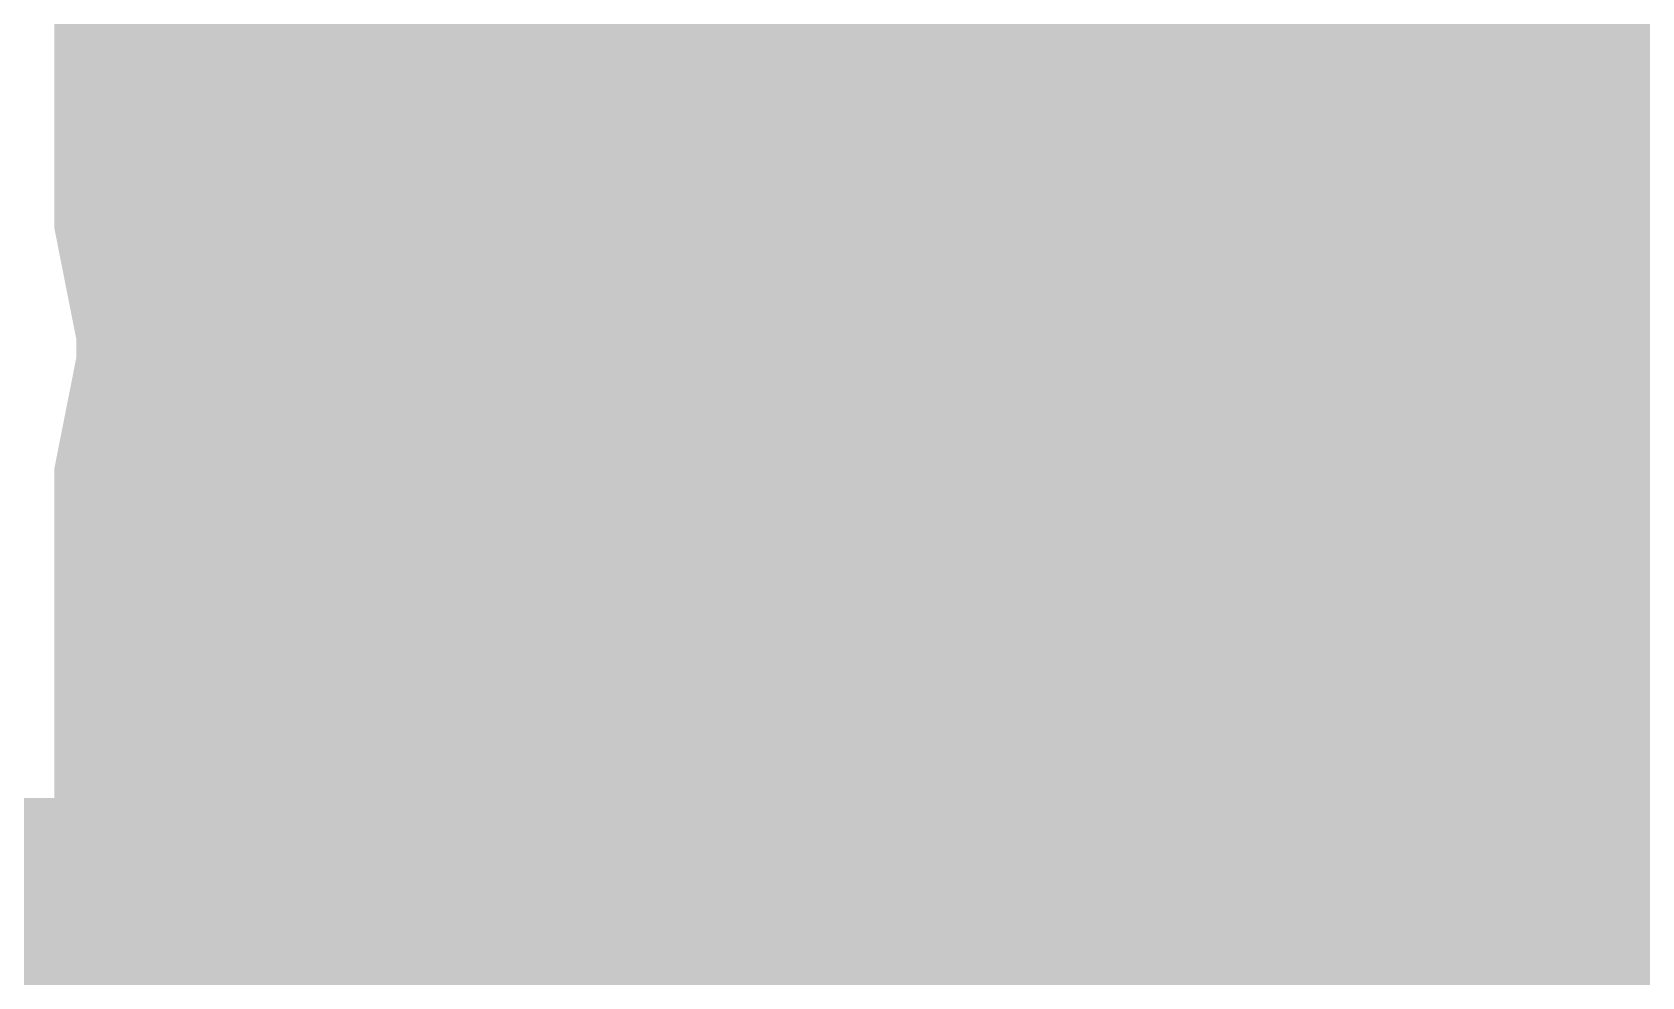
# Model space of a CAD drawing. Header units: inches. Extents: x -2 to 343, y -53 to 63.
# Drawn here: x 33.694 to 34.93, y -5.093 to -4.367 of the extents above; entities that cross this region are included whole.
import ezdxf

# ---------------------------------------------------------------- set-up
doc = ezdxf.new("R2010")
doc.units = ezdxf.units.IN
for name, color, linetype in [('Board Outline', 216, 'Continuous'), ('Bottom Layer', 5, 'Continuous'), ('Bottom Paste', 16, 'Continuous'), ('Bottom Solder', 6, 'Continuous'), ('Top Layer', 1, 'Continuous'), ('Top Overlay', 2, 'Continuous'), ('Top Paste', 8, 'Continuous'), ('Top Solder', 216, 'Continuous')]:
    doc.layers.add(name, color=color, linetype=linetype)

# ---------------------------------------------------------------- blocks, each defined once
blk = doc.blocks.new('QFN_12_EP_2_5_2_5__20')
at = {"layer": 'Top Layer'}
for points in [[(1.3655, 0.14), (1.3655, -0.14), (1.0325, -0.14), (1.0325, 0.14)], [(1.3655, -0.36), (1.3655, -0.64), (1.0325, -0.64), (1.0325, -0.36)]]:
    blk.add_hatch(color=1, dxfattribs=at).paths.add_polyline_path(points)
at = {"layer": 'Top Paste'}
for points in [[(1.3655, 0.14), (1.3655, -0.14), (1.0325, -0.14), (1.0325, 0.14)], [(1.3655, -0.36), (1.3655, -0.64), (1.0325, -0.64), (1.0325, -0.36)]]:
    blk.add_hatch(color=8, dxfattribs=at).paths.add_polyline_path(points)
at = {"layer": 'Top Solder'}
for points in [[(0.7808, 0.7808), (0.7808, -0.7808), (-0.7808, -0.7808), (-0.7808, 0.7808)], [(1.4163, 0.1908), (1.4163, -0.1908), (0.9817, -0.1908), (0.9817, 0.1908)], [(1.4163, -0.3092), (1.4163, -0.6908), (0.9817, -0.6908), (0.9817, -0.3092)]]:
    blk.add_hatch(color=216, dxfattribs=at).paths.add_polyline_path(points)
at = {"layer": 'Top Overlay'}
blk.add_lwpolyline([(1.3262, -0.8305, 0.127, 0.127, 0), (1.3262, -1.3262, 0.127, 0.127, 0)], format="xyseb", dxfattribs=at)
blk.add_lwpolyline([(1.2945, -0.8305, 0.0635, 0.0635, 1), (1.358, -0.8305, 0.0635, 0.0635, 1)], format="xyseb", close=True, dxfattribs=at)
blk = doc.blocks.new('C___0805_B_84')
at = {"layer": 'Bottom Layer'}
blk.add_hatch(color=5, dxfattribs=at).paths.add_polyline_path([(-1.524, 0.762), (-0.508, 0.762), (-0.508, -0.762), (-1.524, -0.762)])
at = {"layer": 'Bottom Paste'}
blk.add_hatch(color=16, dxfattribs=at).paths.add_polyline_path([(-1.524, 0.762), (-0.508, 0.762), (-0.508, -0.762), (-1.524, -0.762)])
at = {"layer": 'Bottom Solder'}
blk.add_hatch(color=6, dxfattribs=at).paths.add_polyline_path([(-1.594, 0.832), (-0.438, 0.832), (-0.438, -0.832), (-1.594, -0.832)])

msp = doc.modelspace()

# ---------------------------------------------------------------- hatches: boundary and pattern name
at = {"layer": 'Bottom Layer'}
h = msp.add_hatch(color=5, dxfattribs=at)
h.paths.add_polyline_path([(39.37, 6.4008), (39.37, -9.7028), (32.7406, -9.7028), (28.186, -5.1482), (28.186, -3.618), (30.4292, -3.618), (30.4292, -4.693), (31.3077, -5.5715), (34.0453, -5.5715), (34.0453, -5.08), (34.0453, 6.0706), (34.4263, 6.4516), (39.3192, 6.4516)])
h.paths.add_polyline_path([(37.587, -3.3432), (36.1663, -3.3432), (36.1663, -3.5793), (36.1663, -5.8166), (35.3372, -5.8166), (35.3372, -7.9789), (37.587, -7.9789)], flags=0)
msp.add_hatch(color=5, dxfattribs=at).paths.add_polyline_path([(33.7643, -5.5715), (34.4263, -5.5715), (34.4263, -3.556), (33.7643, -3.556)])
at = {"layer": 'Top Layer'}
msp.add_hatch(color=1, dxfattribs=at).paths.add_polyline_path([(34.4501, -3.8045), (34.4501, -4.2383), (34.3709, -4.3175), (34.1259, -4.3175), (34.1259, -4.9553), (34.6569, -4.9553), (34.7442, -5.0094), (34.7984, -5.0967), (34.7984, -5.6278), (34.7984, -6.574), (34.7442, -6.6613), (34.6569, -6.7155), (33.1796, -6.7155), (33.0923, -6.6613), (33.0382, -6.574), (33.0382, -6.1278), (33.0382, -5.0967), (33.0923, -5.0094), (33.1796, -4.9553), (33.7107, -4.9553), (33.7107, -4.7022), (33.729, -4.6099), (33.7107, -4.5175), (33.7107, -4.3175), (33.5654, -4.3175), (33.3461, -4.0983), (33.2453, -4.0309), (33.1264, -4.0072), (32.428, -4.0072), (32.3553, -3.9345), (32.189, -3.8656), (32.1979, -3.6915), (34.337, -3.6915)])

# ---------------------------------------------------------------- linework, layer by layer
at = {"layer": 'Board Outline'}
msp.add_lwpolyline([(49.772, 6.3476, 0.254, 0.254, -0.6504), (32.1175, -53.0547, 0.254, 0.254, 0)], format="xyseb", dxfattribs=at)
at = {"layer": 'Top Layer'}
for points in [[(34.709, -4.3456, 0.2032, 0.2032, 0), (34.709, -3.6973, 0.2032, 0.2032, 0)], [(33.9313, -4.6234, 0.254, 0.254, 0), (33.9313, -4.2208, 0.254, 0.254, 0)], [(34.4832, -4.5715, 0.2032, 0.2032, 0), (34.709, -4.3456, 0.2032, 0.2032, 0)], [(34.4183, -4.6099, 0.2032, 0.2032, 0), (34.4567, -4.5715, 0.2032, 0.2032, 0)], [(34.4567, -4.5715, 0.2032, 0.2032, 0), (34.4832, -4.5715, 0.2032, 0.2032, 0)], [(33.9183, -4.6364, 0.254, 0.254, 0), (33.9313, -4.6234, 0.254, 0.254, 0)], [(34.4183, -4.6364, 0.2032, 0.2032, 0), (34.4183, -4.6099, 0.2032, 0.2032, 0)]]:
    msp.add_lwpolyline(points, format="xyseb", dxfattribs=at)
for points in [[(34.6582, -4.3456, 0.1016, 0.1016, 1), (34.7598, -4.3456, 0.1016, 0.1016, 1)], [(34.6582, -4.3456, 0.1016, 0.1016, 1), (34.7598, -4.3456, 0.1016, 0.1016, 1)], [(34.4059, -4.5715, 0.1016, 0.1016, 1), (34.5075, -4.5715, 0.1016, 0.1016, 1)], [(34.4059, -4.5715, 0.1016, 0.1016, 1), (34.5075, -4.5715, 0.1016, 0.1016, 1)], [(34.4324, -4.5715, 0.1016, 0.1016, 1), (34.534, -4.5715, 0.1016, 0.1016, 1)], [(34.4324, -4.5715, 0.1016, 0.1016, 1), (34.534, -4.5715, 0.1016, 0.1016, 1)], [(33.8678, -4.6234, 0.127, 0.127, 1), (33.9948, -4.6234, 0.127, 0.127, 1)], [(33.8678, -4.6234, 0.127, 0.127, 1), (33.9948, -4.6234, 0.127, 0.127, 1)], [(33.8548, -4.6364, 0.127, 0.127, 1), (33.9818, -4.6364, 0.127, 0.127, 1)], [(34.3675, -4.6099, 0.1016, 0.1016, 1), (34.4691, -4.6099, 0.1016, 0.1016, 1)], [(34.3675, -4.6099, 0.1016, 0.1016, 1), (34.4691, -4.6099, 0.1016, 0.1016, 1)], [(34.3675, -4.6364, 0.1016, 0.1016, 1), (34.4691, -4.6364, 0.1016, 0.1016, 1)]]:
    msp.add_lwpolyline(points, format="xyseb", close=True, dxfattribs=at)

# ---------------------------------------------------------------- block references
for name, p, rotation in [('C___0805_B_84', (33.9183, -4.318), 180), ('QFN_12_EP_2_5_2_5__20', (33.9183, -5.8354), 90)]:
    msp.add_blockref(name, p, dxfattribs=dict(rotation=rotation))

doc.saveas('drawing.dxf')
